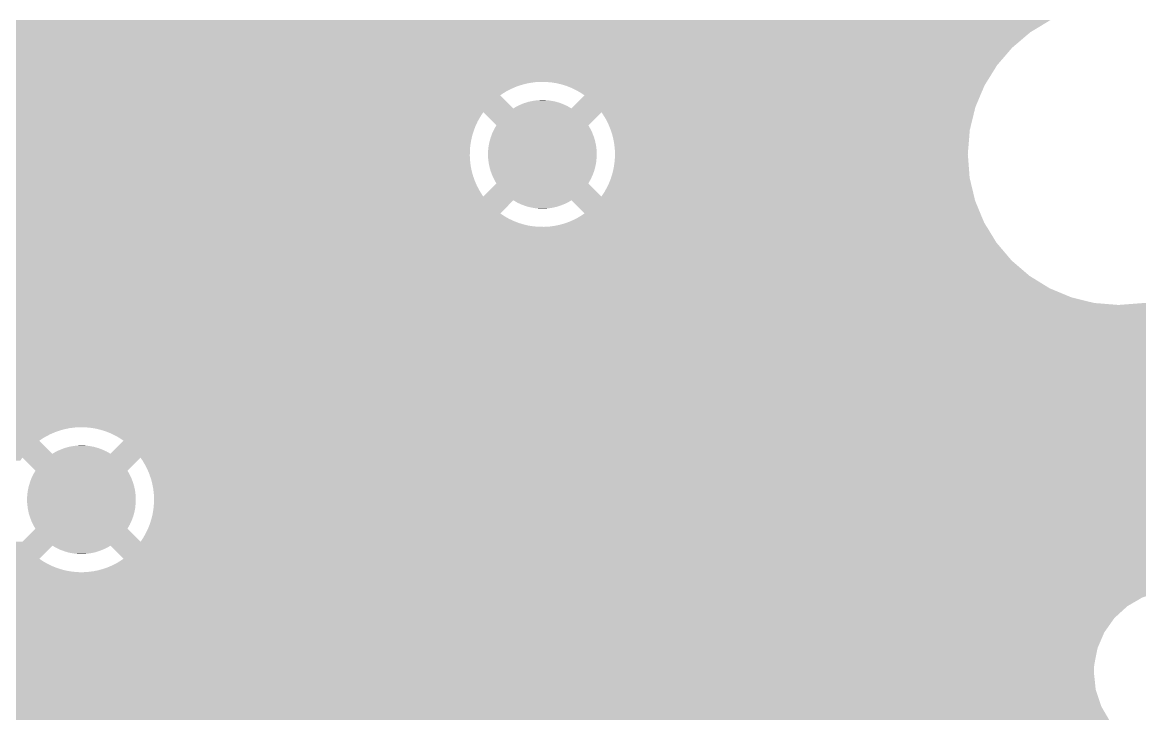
# Model space of a CAD drawing. Extents: x 295 to 953, y 10 to 290.
# Drawn here: x 672.03 to 686.2, y 116.18 to 124.95 of the extents above; entities that cross this region are included whole.
import ezdxf

# ---------------------------------------------------------------- set-up
doc = ezdxf.new("R2010")
doc.units = 0
doc.header["$LTSCALE"] = 5
doc.header["$MEASUREMENT"] = 0
doc.layers.add('GND', color=7, linetype='CONTINUOUS')

msp = doc.modelspace()

# ---------------------------------------------------------------- linework, layer by layer
at = {"layer": 'GND'}
for points in [[(615.362, 124.824), (615.401, 124.922), (684.809, 124.824), (684.971, 124.922)], [(615.401, 124.922), (615.413, 124.979), (684.971, 124.922), (685.064, 124.979)], [(615.292, 124.649), (615.362, 124.824), (684.604, 124.649), (684.809, 124.824)], [(615.146, 124.404), (615.281, 124.631), (684.387, 124.404), (684.582, 124.631)], [(615.281, 124.631), (615.292, 124.649), (684.582, 124.631), (684.604, 124.649)], [(614.974, 124.195), (615.142, 124.397), (684.258, 124.195), (684.383, 124.397)], [(615.142, 124.397), (615.146, 124.404), (684.383, 124.397), (684.387, 124.404)], [(614.97, 124.192), (614.974, 124.195), (678.54, 124.192), (678.606, 124.195)], [(678.671, 124.194), (678.606, 124.195), (684.257, 124.194), (684.258, 124.195)], [(678.737, 124.189), (678.671, 124.194), (684.254, 124.189), (684.257, 124.194)], [(614.801, 124.039), (614.841, 124.074), (678.112, 124.039), (678.168, 124.074)], [(614.841, 124.074), (614.876, 124.104), (678.168, 124.074), (678.226, 124.104)], [(614.876, 124.104), (614.906, 124.131), (678.226, 124.104), (678.286, 124.131)], [(614.906, 124.131), (614.932, 124.153), (678.286, 124.131), (678.348, 124.153)], [(614.932, 124.153), (614.952, 124.17), (678.348, 124.153), (678.411, 124.17)], [(614.952, 124.17), (614.954, 124.172), (678.411, 124.17), (678.418, 124.172)], [(614.954, 124.172), (614.963, 124.183), (678.418, 124.172), (678.475, 124.183)], [(614.963, 124.183), (614.97, 124.192), (678.475, 124.183), (678.54, 124.192)], [(678.801, 124.179), (678.737, 124.189), (684.248, 124.179), (684.254, 124.189)], [(678.865, 124.164), (678.801, 124.179), (684.238, 124.164), (684.248, 124.179)], [(678.91, 124.15), (678.865, 124.164), (684.23, 124.15), (684.238, 124.164)], [(678.928, 124.145), (678.91, 124.15), (684.228, 124.145), (684.23, 124.15)], [(678.989, 124.121), (678.928, 124.145), (684.218, 124.121), (684.228, 124.145)], [(679.048, 124.093), (678.989, 124.121), (684.206, 124.093), (684.218, 124.121)], [(679.105, 124.061), (679.048, 124.093), (684.192, 124.061), (684.206, 124.093)], [(679.16, 124.025), (679.105, 124.061), (684.177, 124.025), (684.192, 124.061)], [(614.538, 123.858), (614.732, 123.979), (678.258, 123.858), (678.137, 123.979)], [(614.732, 123.979), (614.784, 124.025), (678.137, 123.979), (678.092, 124.025)], [(614.784, 124.025), (614.801, 124.039), (678.092, 124.025), (678.112, 124.039)], [(678.342, 123.904), (678.36, 123.911), (678.909, 123.904), (678.893, 123.911)], [(678.36, 123.911), (678.394, 123.925), (678.893, 123.911), (678.856, 123.925)], [(678.394, 123.925), (678.413, 123.931), (678.856, 123.925), (678.84, 123.931)], [(678.413, 123.931), (678.448, 123.942), (678.84, 123.931), (678.801, 123.942)], [(678.448, 123.942), (678.468, 123.946), (678.801, 123.942), (678.786, 123.946)], [(678.468, 123.946), (678.504, 123.954), (678.786, 123.946), (678.745, 123.954)], [(678.504, 123.954), (678.525, 123.957), (678.745, 123.954), (678.73, 123.957)], [(678.525, 123.957), (678.56, 123.962), (678.73, 123.957), (678.687, 123.962)], [(678.56, 123.962), (678.588, 123.963), (678.687, 123.962), (678.673, 123.963)], [(678.588, 123.963), (678.617, 123.965), (678.673, 123.963), (678.617, 123.965)], [(679.01, 123.875), (679.16, 124.025), (684.114, 123.875), (684.177, 124.025)], [(614.319, 123.755), (614.449, 123.81), (677.841, 123.755), (677.877, 123.81)], [(614.449, 123.81), (614.483, 123.824), (684.098, 123.81), (684.102, 123.824)], [(614.483, 123.824), (614.538, 123.858), (684.102, 123.824), (684.11, 123.858)], [(678.043, 123.644), (677.877, 123.81), (679.209, 123.644), (679.375, 123.81)], [(678.258, 123.858), (678.291, 123.878), (678.994, 123.858), (678.96, 123.878)], [(678.291, 123.878), (678.308, 123.887), (678.96, 123.878), (678.945, 123.887)], [(678.308, 123.887), (678.342, 123.904), (678.945, 123.887), (678.909, 123.904)], [(678.994, 123.858), (679.01, 123.875), (684.11, 123.858), (684.114, 123.875)], [(679.4, 123.772), (679.375, 123.81), (684.089, 123.772), (684.098, 123.81)], [(679.434, 123.716), (679.4, 123.772), (684.075, 123.716), (684.089, 123.772)], [(613.634, 123.617), (613.902, 123.639), (677.772, 123.617), (677.78, 123.639)], [(613.902, 123.639), (613.926, 123.641), (677.78, 123.639), (677.781, 123.641)], [(613.926, 123.641), (614.162, 123.698), (677.781, 123.641), (677.808, 123.698)], [(614.162, 123.698), (614.212, 123.71), (677.808, 123.698), (677.815, 123.71)], [(614.212, 123.71), (614.319, 123.755), (677.815, 123.71), (677.841, 123.755)], [(678.019, 123.602), (678.043, 123.644), (679.233, 123.602), (679.209, 123.644)], [(679.463, 123.657), (679.434, 123.716), (684.061, 123.657), (684.075, 123.716)], [(679.488, 123.596), (679.463, 123.657), (684.046, 123.596), (684.061, 123.657)], [(511.399, 123.578), (511.399, 123.617), (677.757, 123.578), (677.772, 123.617)], [(511.399, 123.515), (511.399, 123.578), (677.737, 123.515), (677.757, 123.578)], [(511.399, 123.451), (511.399, 123.515), (677.723, 123.451), (677.737, 123.515)], [(677.958, 123.444), (677.971, 123.49), (679.294, 123.444), (679.281, 123.49)], [(677.971, 123.49), (677.974, 123.498), (679.281, 123.49), (679.278, 123.498)], [(677.974, 123.498), (677.99, 123.543), (679.278, 123.498), (679.261, 123.543)], [(677.99, 123.543), (677.994, 123.551), (679.261, 123.543), (679.258, 123.551)], [(677.994, 123.551), (678.015, 123.594), (679.258, 123.551), (679.237, 123.594)], [(678.015, 123.594), (678.019, 123.602), (679.237, 123.594), (679.233, 123.602)], [(679.492, 123.585), (679.488, 123.596), (684.043, 123.585), (684.046, 123.596)], [(679.509, 123.534), (679.492, 123.585), (684.039, 123.534), (684.043, 123.585)], [(679.525, 123.471), (679.509, 123.534), (684.034, 123.471), (684.039, 123.534)], [(511.399, 123.386), (511.399, 123.451), (677.712, 123.386), (677.723, 123.451)], [(511.399, 123.321), (511.399, 123.386), (677.707, 123.321), (677.712, 123.386)], [(677.939, 123.332), (677.944, 123.38), (679.313, 123.332), (679.307, 123.38)], [(677.944, 123.38), (677.946, 123.389), (679.307, 123.38), (679.306, 123.389)], [(677.946, 123.389), (677.955, 123.435), (679.306, 123.389), (679.296, 123.435)], [(677.955, 123.435), (677.958, 123.444), (679.296, 123.435), (679.294, 123.444)], [(679.537, 123.406), (679.525, 123.471), (684.029, 123.406), (684.034, 123.471)], [(679.544, 123.341), (679.537, 123.406), (684.023, 123.341), (684.029, 123.406)], [(511.399, 123.255), (511.399, 123.321), (677.706, 123.255), (677.707, 123.321)], [(511.399, 123.19), (511.399, 123.255), (677.71, 123.19), (677.706, 123.255)], [(677.936, 123.276), (677.938, 123.323), (679.315, 123.276), (679.313, 123.323)], [(677.936, 123.275), (677.936, 123.276), (679.315, 123.275), (679.315, 123.276)], [(677.938, 123.228), (677.936, 123.275), (679.314, 123.228), (679.315, 123.275)], [(677.938, 123.323), (677.939, 123.332), (679.313, 123.323), (679.313, 123.332)], [(677.939, 123.219), (677.938, 123.228), (679.312, 123.219), (679.314, 123.228)], [(677.945, 123.171), (677.939, 123.219), (679.307, 123.171), (679.312, 123.219)], [(679.539, 123.165), (679.545, 123.23), (684.027, 123.165), (684.022, 123.23)], [(679.546, 123.275), (679.544, 123.341), (684.018, 123.275), (684.023, 123.341)], [(679.545, 123.23), (679.546, 123.275), (684.022, 123.23), (684.018, 123.275)], [(511.399, 123.125), (511.399, 123.19), (677.718, 123.125), (677.71, 123.19)], [(511.399, 123.061), (511.399, 123.125), (677.731, 123.061), (677.718, 123.125)], [(677.946, 123.162), (677.945, 123.171), (679.306, 123.162), (679.307, 123.171)], [(677.956, 123.116), (677.946, 123.162), (679.296, 123.116), (679.306, 123.162)], [(677.957, 123.107), (677.956, 123.116), (679.294, 123.107), (679.296, 123.116)], [(677.971, 123.061), (677.957, 123.107), (679.281, 123.061), (679.294, 123.107)], [(677.974, 123.053), (677.971, 123.061), (679.278, 123.053), (679.281, 123.061)], [(679.514, 123.036), (679.529, 123.1), (684.037, 123.036), (684.032, 123.1)], [(679.529, 123.1), (679.539, 123.165), (684.032, 123.1), (684.027, 123.165)], [(511.399, 122.997), (511.399, 123.061), (677.749, 122.997), (677.731, 123.061)], [(511.399, 122.936), (511.399, 122.997), (677.771, 122.936), (677.749, 122.997)], [(511.399, 122.876), (511.399, 122.936), (677.797, 122.876), (677.771, 122.936)], [(677.991, 123.008), (677.974, 123.053), (679.261, 123.008), (679.278, 123.053)], [(677.994, 123), (677.991, 123.008), (679.257, 123), (679.261, 123.008)], [(678.015, 122.957), (677.994, 123), (679.237, 122.957), (679.257, 123)], [(678.019, 122.949), (678.015, 122.957), (679.232, 122.949), (679.237, 122.957)], [(678.043, 122.907), (678.019, 122.949), (679.209, 122.907), (679.232, 122.949)], [(679.471, 122.912), (679.495, 122.973), (684.057, 122.912), (684.042, 122.973)], [(679.495, 122.973), (679.496, 122.978), (684.042, 122.973), (684.041, 122.978)], [(679.496, 122.978), (679.514, 123.036), (684.041, 122.978), (684.037, 123.036)], [(511.399, 122.818), (511.399, 122.876), (677.828, 122.818), (677.797, 122.876)], [(511.399, 122.762), (511.399, 122.818), (677.862, 122.762), (677.828, 122.818)], [(677.877, 122.741), (678.043, 122.907), (679.375, 122.741), (679.209, 122.907)], [(679.375, 122.741), (679.411, 122.796), (684.098, 122.741), (684.085, 122.796)], [(679.411, 122.796), (679.443, 122.853), (684.085, 122.796), (684.071, 122.853)], [(679.443, 122.853), (679.471, 122.912), (684.071, 122.853), (684.057, 122.912)], [(511.399, 122.741), (511.399, 122.762), (677.877, 122.741), (677.862, 122.762)], [(511.399, 122.693), (511.399, 122.741), (684.109, 122.693), (684.098, 122.741)], [(511.399, 122.526), (511.399, 122.693), (678.092, 122.526), (678.258, 122.693)], [(678.292, 122.673), (678.258, 122.693), (678.961, 122.673), (678.994, 122.693)], [(678.307, 122.664), (678.292, 122.673), (678.944, 122.664), (678.961, 122.673)], [(678.343, 122.647), (678.307, 122.664), (678.91, 122.647), (678.944, 122.664)], [(678.358, 122.64), (678.343, 122.647), (678.892, 122.64), (678.91, 122.647)], [(678.396, 122.626), (678.358, 122.64), (678.857, 122.626), (678.892, 122.64)], [(678.999, 122.687), (678.994, 122.693), (684.111, 122.687), (684.109, 122.693)], [(679.16, 122.526), (678.999, 122.687), (684.177, 122.526), (684.111, 122.687)], [(511.399, 122.49), (511.399, 122.526), (678.146, 122.49), (678.092, 122.526)], [(678.411, 122.62), (678.396, 122.626), (678.838, 122.62), (678.857, 122.626)], [(678.45, 122.609), (678.411, 122.62), (678.803, 122.609), (678.838, 122.62)], [(678.466, 122.605), (678.45, 122.609), (678.783, 122.605), (678.803, 122.609)], [(678.506, 122.597), (678.466, 122.605), (678.748, 122.597), (678.783, 122.605)], [(678.522, 122.594), (678.506, 122.597), (678.726, 122.594), (678.748, 122.597)], [(678.565, 122.589), (678.522, 122.594), (678.692, 122.589), (678.726, 122.594)], [(678.578, 122.588), (678.565, 122.589), (678.664, 122.588), (678.692, 122.589)], [(678.635, 122.586), (678.578, 122.588), (678.635, 122.586), (678.664, 122.588)], [(679.084, 122.477), (679.139, 122.512), (684.197, 122.477), (684.183, 122.512)], [(679.139, 122.512), (679.16, 122.526), (684.183, 122.512), (684.177, 122.526)], [(511.399, 122.458), (511.399, 122.49), (678.203, 122.458), (678.146, 122.49)], [(511.399, 122.43), (511.399, 122.458), (678.263, 122.43), (678.203, 122.458)], [(511.399, 122.406), (511.399, 122.43), (678.324, 122.406), (678.263, 122.43)], [(511.399, 122.387), (511.399, 122.406), (678.386, 122.387), (678.324, 122.406)], [(511.399, 122.372), (511.399, 122.387), (678.45, 122.372), (678.386, 122.387)], [(511.399, 122.362), (511.399, 122.372), (678.515, 122.362), (678.45, 122.372)], [(511.399, 122.357), (511.399, 122.362), (678.58, 122.357), (678.515, 122.362)], [(511.399, 122.356), (511.399, 122.357), (678.646, 122.356), (678.58, 122.357)], [(511.399, 122.157), (511.399, 122.356), (684.38, 122.157), (684.259, 122.356)], [(678.646, 122.356), (678.711, 122.359), (684.259, 122.356), (684.256, 122.359)], [(678.711, 122.359), (678.776, 122.368), (684.256, 122.359), (684.251, 122.368)], [(678.776, 122.368), (678.841, 122.381), (684.251, 122.368), (684.243, 122.381)], [(678.841, 122.381), (678.904, 122.398), (684.243, 122.381), (684.232, 122.398)], [(678.904, 122.398), (678.94, 122.411), (684.232, 122.398), (684.225, 122.411)], [(678.94, 122.411), (678.966, 122.42), (684.225, 122.411), (684.221, 122.42)], [(678.966, 122.42), (679.026, 122.447), (684.221, 122.42), (684.21, 122.447)], [(679.026, 122.447), (679.084, 122.477), (684.21, 122.447), (684.197, 122.477)], [(511.399, 121.929), (511.399, 122.157), (684.573, 121.929), (684.38, 122.157)], [(511.399, 121.734), (511.399, 121.929), (684.8, 121.734), (684.573, 121.929)], [(511.399, 121.577), (511.399, 121.734), (685.054, 121.577), (684.8, 121.734)], [(511.399, 121.462), (511.399, 121.577), (685.329, 121.462), (685.054, 121.577)], [(511.399, 121.39), (511.399, 121.462), (685.619, 121.39), (685.329, 121.462)], [(511.399, 121.365), (511.399, 121.39), (685.928, 121.365), (685.619, 121.39)], [(511.399, 121.177), (511.399, 121.365), (710.448, 121.177), (710.485, 121.365)], [(685.928, 121.365), (686.226, 121.388), (691.77, 121.365), (691.484, 121.388)], [(511.399, 121.085), (511.399, 121.177), (710.444, 121.085), (710.448, 121.177)], [(511.399, 120.866), (511.399, 121.085), (710.468, 120.866), (710.444, 121.085)], [(511.399, 120.656), (511.399, 120.866), (710.536, 120.656), (710.468, 120.866)], [(511.399, 120.466), (511.399, 120.656), (710.648, 120.466), (710.536, 120.656)], [(511.399, 120.303), (511.399, 120.466), (710.797, 120.303), (710.648, 120.466)], [(511.399, 120.176), (511.399, 120.303), (710.976, 120.176), (710.797, 120.303)], [(511.399, 120.089), (511.399, 120.176), (711.179, 120.089), (710.976, 120.176)], [(511.399, 120.046), (511.399, 120.089), (711.395, 120.046), (711.179, 120.089)], [(511.399, 120.042), (511.399, 120.046), (711.487, 120.042), (711.395, 120.046)], [(511.399, 119.987), (511.399, 120.042), (782.936, 119.987), (782.962, 120.042)], [(511.399, 119.926), (511.399, 119.987), (782.913, 119.926), (782.936, 119.987)], [(511.399, 119.864), (511.399, 119.926), (782.893, 119.864), (782.913, 119.926)], [(511.399, 119.814), (511.399, 119.864), (782.882, 119.814), (782.893, 119.864)], [(665.527, 119.813), (665.461, 119.814), (672.748, 119.813), (672.764, 119.814)], [(665.56, 119.81), (665.527, 119.813), (672.698, 119.81), (672.748, 119.813)], [(665.592, 119.807), (665.56, 119.81), (672.677, 119.807), (672.698, 119.81)], [(665.628, 119.802), (665.592, 119.807), (672.633, 119.802), (672.677, 119.807)], [(672.829, 119.813), (672.764, 119.814), (716.563, 119.813), (716.579, 119.814)], [(672.863, 119.81), (672.829, 119.813), (716.513, 119.81), (716.563, 119.813)], [(672.895, 119.807), (672.863, 119.81), (716.492, 119.807), (716.513, 119.81)], [(672.931, 119.802), (672.895, 119.807), (716.448, 119.802), (716.492, 119.807)], [(665.657, 119.797), (665.628, 119.802), (672.611, 119.797), (672.633, 119.802)], [(665.694, 119.789), (665.657, 119.797), (672.569, 119.789), (672.611, 119.797)], [(665.721, 119.782), (665.694, 119.789), (672.546, 119.782), (672.569, 119.789)], [(665.757, 119.771), (665.721, 119.782), (672.506, 119.771), (672.546, 119.782)], [(665.783, 119.763), (665.757, 119.771), (672.483, 119.763), (672.506, 119.771)], [(665.82, 119.749), (665.783, 119.763), (672.444, 119.749), (672.483, 119.763)], [(665.844, 119.739), (665.82, 119.749), (672.422, 119.739), (672.444, 119.749)], [(665.88, 119.723), (665.844, 119.739), (672.384, 119.723), (672.422, 119.739)], [(665.904, 119.711), (665.88, 119.723), (672.363, 119.711), (672.384, 119.723)], [(665.938, 119.692), (665.904, 119.711), (672.326, 119.692), (672.363, 119.711)], [(665.961, 119.679), (665.938, 119.692), (672.305, 119.679), (672.326, 119.692)], [(665.994, 119.657), (665.961, 119.679), (672.27, 119.657), (672.305, 119.679)], [(672.959, 119.797), (672.931, 119.802), (716.426, 119.797), (716.448, 119.802)], [(672.996, 119.789), (672.959, 119.797), (716.384, 119.789), (716.426, 119.797)], [(673.023, 119.782), (672.996, 119.789), (716.361, 119.782), (716.384, 119.789)], [(673.06, 119.771), (673.023, 119.782), (716.321, 119.771), (716.361, 119.782)], [(673.086, 119.763), (673.06, 119.771), (716.298, 119.763), (716.321, 119.771)], [(673.122, 119.749), (673.086, 119.763), (716.259, 119.749), (716.298, 119.763)], [(673.147, 119.739), (673.122, 119.749), (716.237, 119.739), (716.259, 119.749)], [(673.182, 119.723), (673.147, 119.739), (716.199, 119.723), (716.237, 119.739)], [(673.206, 119.711), (673.182, 119.723), (716.178, 119.711), (716.199, 119.723)], [(673.241, 119.692), (673.206, 119.711), (716.141, 119.692), (716.178, 119.711)], [(673.263, 119.679), (673.241, 119.692), (716.12, 119.679), (716.141, 119.692)], [(673.296, 119.657), (673.263, 119.679), (716.085, 119.657), (716.12, 119.679)], [(665.849, 119.477), (666.016, 119.643), (672.416, 119.477), (672.25, 119.643)], [(666.016, 119.643), (665.994, 119.657), (672.25, 119.643), (672.27, 119.657)], [(672.466, 119.505), (672.5, 119.522), (673.103, 119.505), (673.067, 119.522)], [(672.5, 119.522), (672.518, 119.529), (673.067, 119.522), (673.051, 119.529)], [(672.518, 119.529), (672.552, 119.543), (673.051, 119.529), (673.014, 119.543)], [(672.552, 119.543), (672.571, 119.549), (673.014, 119.543), (672.998, 119.549)], [(672.571, 119.549), (672.606, 119.56), (672.998, 119.549), (672.959, 119.56)], [(672.606, 119.56), (672.626, 119.565), (672.959, 119.56), (672.944, 119.565)], [(672.626, 119.565), (672.662, 119.572), (672.944, 119.565), (672.903, 119.572)], [(672.662, 119.572), (672.683, 119.575), (672.903, 119.572), (672.888, 119.575)], [(672.683, 119.575), (672.718, 119.58), (672.888, 119.575), (672.845, 119.58)], [(672.718, 119.58), (672.746, 119.582), (672.845, 119.58), (672.831, 119.582)], [(672.746, 119.582), (672.775, 119.583), (672.831, 119.582), (672.775, 119.583)], [(673.152, 119.477), (673.318, 119.643), (716.231, 119.477), (716.065, 119.643)], [(673.318, 119.643), (673.296, 119.657), (716.065, 119.643), (716.085, 119.657)], [(511.399, 119.474), (511.399, 119.477), (782.874, 119.474), (782.874, 119.477)], [(511.399, 119.428), (511.399, 119.474), (782.883, 119.428), (782.874, 119.474)], [(666.256, 119.391), (666.23, 119.428), (672.01, 119.391), (672.035, 119.428)], [(672.201, 119.262), (672.035, 119.428), (673.367, 119.262), (673.533, 119.428)], [(672.416, 119.477), (672.449, 119.497), (673.152, 119.477), (673.118, 119.497)], [(672.449, 119.497), (672.466, 119.505), (673.118, 119.497), (673.103, 119.505)], [(673.558, 119.391), (673.533, 119.428), (715.825, 119.391), (715.85, 119.428)], [(673.568, 119.374), (673.558, 119.391), (715.814, 119.374), (715.825, 119.391)], [(672.177, 119.221), (672.201, 119.262), (673.391, 119.221), (673.367, 119.262)], [(673.592, 119.334), (673.568, 119.374), (715.791, 119.334), (715.814, 119.374)], [(673.601, 119.316), (673.592, 119.334), (715.781, 119.316), (715.791, 119.334)], [(673.621, 119.276), (673.601, 119.316), (715.762, 119.276), (715.781, 119.316)], [(673.629, 119.257), (673.621, 119.276), (715.753, 119.257), (715.762, 119.276)], [(673.646, 119.215), (673.629, 119.257), (715.737, 119.215), (715.753, 119.257)], [(672.116, 119.063), (672.129, 119.108), (673.452, 119.063), (673.439, 119.108)], [(672.129, 119.108), (672.132, 119.117), (673.439, 119.108), (673.436, 119.117)], [(672.132, 119.117), (672.148, 119.162), (673.436, 119.117), (673.419, 119.162)], [(672.148, 119.162), (672.152, 119.17), (673.419, 119.162), (673.416, 119.17)], [(672.152, 119.17), (672.173, 119.213), (673.416, 119.17), (673.395, 119.213)], [(672.173, 119.213), (672.177, 119.221), (673.395, 119.213), (673.391, 119.221)], [(673.652, 119.196), (673.646, 119.215), (715.73, 119.196), (715.737, 119.215)], [(673.667, 119.153), (673.652, 119.196), (715.716, 119.153), (715.73, 119.196)], [(673.672, 119.133), (673.667, 119.153), (715.71, 119.133), (715.716, 119.153)], [(673.683, 119.089), (673.672, 119.133), (715.7, 119.089), (715.71, 119.133)], [(672.097, 118.951), (672.102, 118.998), (673.471, 118.951), (673.465, 118.998)], [(672.102, 118.998), (672.104, 119.007), (673.465, 118.998), (673.464, 119.007)], [(672.104, 119.007), (672.113, 119.054), (673.464, 119.007), (673.454, 119.054)], [(672.113, 119.054), (672.116, 119.063), (673.454, 119.054), (673.452, 119.063)], [(673.687, 119.07), (673.683, 119.089), (715.696, 119.07), (715.7, 119.089)], [(673.695, 119.025), (673.687, 119.07), (715.689, 119.025), (715.696, 119.07)], [(673.697, 119.005), (673.695, 119.025), (715.685, 119.005), (715.689, 119.025)], [(673.702, 118.96), (673.697, 119.005), (715.682, 118.96), (715.685, 119.005)], [(673.702, 118.939), (673.702, 118.96), (715.68, 118.939), (715.682, 118.96)], [(672.094, 118.894), (672.096, 118.942), (673.473, 118.894), (673.471, 118.942)], [(672.096, 118.846), (672.094, 118.894), (673.472, 118.846), (673.473, 118.894)], [(672.096, 118.942), (672.097, 118.951), (673.471, 118.942), (673.471, 118.951)], [(672.097, 118.837), (672.096, 118.846), (673.47, 118.837), (673.472, 118.846)], [(672.103, 118.79), (672.097, 118.837), (673.465, 118.79), (673.47, 118.837)], [(673.699, 118.808), (673.703, 118.849), (715.683, 118.808), (715.68, 118.849)], [(673.704, 118.894), (673.702, 118.939), (715.679, 118.894), (715.68, 118.939)], [(673.703, 118.874), (673.704, 118.894), (715.679, 118.874), (715.679, 118.894)], [(673.703, 118.849), (673.703, 118.874), (715.68, 118.849), (715.679, 118.874)], [(672.104, 118.781), (672.103, 118.79), (673.464, 118.781), (673.465, 118.79)], [(672.114, 118.734), (672.104, 118.781), (673.454, 118.734), (673.464, 118.781)], [(672.115, 118.725), (672.114, 118.734), (673.452, 118.725), (673.454, 118.734)], [(672.129, 118.68), (672.115, 118.725), (673.439, 118.68), (673.452, 118.725)], [(672.132, 118.671), (672.129, 118.68), (673.436, 118.671), (673.439, 118.68)], [(673.672, 118.655), (673.678, 118.679), (715.711, 118.655), (715.704, 118.679)], [(673.678, 118.679), (673.687, 118.718), (715.704, 118.679), (715.696, 118.718)], [(673.687, 118.718), (673.691, 118.743), (715.696, 118.718), (715.691, 118.743)], [(673.691, 118.743), (673.697, 118.783), (715.691, 118.743), (715.686, 118.783)], [(673.697, 118.783), (673.699, 118.808), (715.686, 118.783), (715.683, 118.808)], [(672.149, 118.626), (672.132, 118.671), (673.419, 118.626), (673.436, 118.671)], [(672.152, 118.618), (672.149, 118.626), (673.415, 118.618), (673.419, 118.626)], [(672.173, 118.575), (672.152, 118.618), (673.395, 118.575), (673.415, 118.618)], [(672.177, 118.567), (672.173, 118.575), (673.39, 118.567), (673.395, 118.575)], [(672.201, 118.526), (672.177, 118.567), (673.367, 118.526), (673.39, 118.567)], [(673.612, 118.494), (673.629, 118.531), (715.77, 118.494), (715.754, 118.531)], [(673.629, 118.531), (673.638, 118.554), (715.754, 118.531), (715.744, 118.554)], [(673.638, 118.554), (673.653, 118.592), (715.744, 118.554), (715.73, 118.592)], [(673.653, 118.592), (673.66, 118.616), (715.73, 118.592), (715.722, 118.616)], [(673.66, 118.616), (673.672, 118.655), (715.722, 118.616), (715.711, 118.655)], [(672.035, 118.36), (672.201, 118.526), (673.533, 118.36), (673.367, 118.526)], [(673.547, 118.38), (673.569, 118.414), (715.835, 118.38), (715.814, 118.414)], [(673.569, 118.414), (673.581, 118.436), (715.814, 118.414), (715.801, 118.436)], [(673.581, 118.436), (673.601, 118.472), (715.801, 118.436), (715.782, 118.472)], [(673.601, 118.472), (673.612, 118.494), (715.782, 118.472), (715.77, 118.494)], [(564.145, 118.359), (564.145, 118.36), (769.435, 118.359), (769.437, 118.36)], [(564.154, 118.311), (564.145, 118.359), (769.354, 118.311), (769.435, 118.359)], [(666.016, 118.145), (665.849, 118.311), (672.25, 118.145), (672.416, 118.311)], [(672.45, 118.291), (672.416, 118.311), (673.119, 118.291), (673.152, 118.311)], [(672.465, 118.283), (672.45, 118.291), (673.102, 118.283), (673.119, 118.291)], [(672.501, 118.266), (672.465, 118.283), (673.068, 118.266), (673.102, 118.283)], [(672.516, 118.259), (672.501, 118.266), (673.05, 118.259), (673.068, 118.266)], [(672.554, 118.245), (672.516, 118.259), (673.015, 118.245), (673.05, 118.259)], [(673.318, 118.145), (673.152, 118.311), (716.065, 118.145), (716.231, 118.311)], [(673.533, 118.36), (673.547, 118.38), (715.85, 118.36), (715.835, 118.38)], [(665.939, 118.096), (665.96, 118.109), (672.327, 118.096), (672.304, 118.109)], [(665.96, 118.109), (665.995, 118.131), (672.304, 118.109), (672.271, 118.131)], [(665.995, 118.131), (666.016, 118.145), (672.271, 118.131), (672.25, 118.145)], [(672.569, 118.239), (672.554, 118.245), (672.996, 118.239), (673.015, 118.245)], [(672.608, 118.228), (672.569, 118.239), (672.961, 118.228), (672.996, 118.239)], [(672.624, 118.223), (672.608, 118.228), (672.941, 118.223), (672.961, 118.228)], [(672.664, 118.216), (672.624, 118.223), (672.906, 118.216), (672.941, 118.223)], [(672.68, 118.213), (672.664, 118.216), (672.884, 118.213), (672.906, 118.216)], [(672.723, 118.208), (672.68, 118.213), (672.85, 118.208), (672.884, 118.213)], [(672.736, 118.206), (672.723, 118.208), (672.822, 118.206), (672.85, 118.208)], [(672.793, 118.205), (672.736, 118.206), (672.793, 118.205), (672.822, 118.206)], [(673.242, 118.096), (673.262, 118.109), (716.142, 118.096), (716.119, 118.109)], [(673.262, 118.109), (673.297, 118.131), (716.119, 118.109), (716.086, 118.131)], [(673.297, 118.131), (673.318, 118.145), (716.086, 118.131), (716.065, 118.145)], [(564.139, 117.944), (564.146, 117.974), (768.998, 117.944), (769.019, 117.974)], [(665.501, 117.974), (665.517, 117.975), (672.804, 117.974), (672.738, 117.975)], [(665.517, 117.975), (665.567, 117.978), (672.738, 117.975), (672.705, 117.978)], [(665.567, 117.978), (665.588, 117.981), (672.705, 117.978), (672.673, 117.981)], [(665.588, 117.981), (665.632, 117.986), (672.673, 117.981), (672.637, 117.986)], [(665.632, 117.986), (665.654, 117.991), (672.637, 117.986), (672.608, 117.991)], [(665.654, 117.991), (665.696, 117.999), (672.608, 117.991), (672.571, 117.999)], [(665.696, 117.999), (665.719, 118.006), (672.571, 117.999), (672.544, 118.006)], [(665.719, 118.006), (665.759, 118.017), (672.544, 118.006), (672.508, 118.017)], [(665.759, 118.017), (665.782, 118.025), (672.508, 118.017), (672.482, 118.025)], [(665.782, 118.025), (665.821, 118.039), (672.482, 118.025), (672.446, 118.039)], [(665.821, 118.039), (665.843, 118.049), (672.446, 118.039), (672.421, 118.049)], [(665.843, 118.049), (665.881, 118.065), (672.421, 118.049), (672.385, 118.065)], [(665.881, 118.065), (665.903, 118.077), (672.385, 118.065), (672.361, 118.077)], [(665.903, 118.077), (665.939, 118.096), (672.361, 118.077), (672.327, 118.096)], [(672.804, 117.974), (672.82, 117.975), (716.619, 117.974), (716.553, 117.975)], [(672.82, 117.975), (672.869, 117.978), (716.553, 117.975), (716.52, 117.978)], [(672.869, 117.978), (672.89, 117.981), (716.52, 117.978), (716.488, 117.981)], [(672.89, 117.981), (672.934, 117.986), (716.488, 117.981), (716.452, 117.986)], [(672.934, 117.986), (672.957, 117.991), (716.452, 117.986), (716.423, 117.991)], [(672.957, 117.991), (672.999, 117.999), (716.423, 117.991), (716.386, 117.999)], [(672.999, 117.999), (673.021, 118.006), (716.386, 117.999), (716.359, 118.006)], [(673.021, 118.006), (673.062, 118.017), (716.359, 118.006), (716.323, 118.017)], [(673.062, 118.017), (673.084, 118.025), (716.323, 118.017), (716.297, 118.025)], [(673.084, 118.025), (673.124, 118.039), (716.297, 118.025), (716.261, 118.039)], [(673.124, 118.039), (673.146, 118.049), (716.261, 118.039), (716.236, 118.049)], [(673.146, 118.049), (673.184, 118.065), (716.236, 118.049), (716.2, 118.065)], [(673.184, 118.065), (673.205, 118.077), (716.2, 118.065), (716.176, 118.077)], [(673.205, 118.077), (673.242, 118.096), (716.176, 118.077), (716.142, 118.096)], [(564.092, 117.801), (564.115, 117.862), (768.936, 117.801), (768.962, 117.862)], [(564.115, 117.862), (564.135, 117.924), (768.962, 117.862), (768.989, 117.924)], [(564.135, 117.924), (564.139, 117.944), (768.989, 117.924), (768.998, 117.944)], [(564.012, 117.654), (564.032, 117.684), (686.23, 117.654), (686.322, 117.684)], [(564.032, 117.684), (564.053, 117.723), (686.322, 117.684), (686.439, 117.723)], [(564.053, 117.723), (564.064, 117.741), (686.439, 117.723), (686.614, 117.741)], [(564.064, 117.741), (564.066, 117.746), (686.614, 117.741), (686.659, 117.746)], [(564.066, 117.746), (564.092, 117.801), (768.913, 117.746), (768.936, 117.801)], [(511.399, 117.581), (511.399, 117.629), (686.105, 117.581), (686.188, 117.629)], [(563.653, 117.543), (563.614, 117.581), (686.04, 117.543), (686.105, 117.581)], [(563.781, 117.415), (563.653, 117.543), (685.9, 117.415), (686.04, 117.543)], [(563.995, 117.629), (564.012, 117.654), (686.188, 117.629), (686.23, 117.654)], [(563.749, 117.394), (563.76, 117.4), (685.877, 117.394), (685.884, 117.4)], [(563.76, 117.4), (563.781, 117.415), (685.884, 117.4), (685.9, 117.415)], [(563.332, 117.248), (563.397, 117.256), (685.773, 117.248), (685.779, 117.256)], [(563.397, 117.256), (563.461, 117.269), (685.779, 117.256), (685.789, 117.269)], [(563.461, 117.269), (563.524, 117.287), (685.789, 117.269), (685.801, 117.287)], [(563.524, 117.287), (563.586, 117.309), (685.801, 117.287), (685.817, 117.309)], [(563.586, 117.309), (563.646, 117.335), (685.817, 117.309), (685.835, 117.335)], [(563.646, 117.335), (563.704, 117.366), (685.835, 117.335), (685.857, 117.366)], [(563.704, 117.366), (563.749, 117.394), (685.857, 117.366), (685.877, 117.394)], [(511.399, 117.214), (511.399, 117.244), (685.749, 117.214), (685.771, 117.244)], [(511.399, 117.013), (511.399, 117.214), (685.663, 117.013), (685.749, 117.214)], [(563.266, 117.244), (563.332, 117.248), (685.771, 117.244), (685.773, 117.248)], [(654.698, 117.011), (654.65, 117.013), (685.662, 117.011), (685.663, 117.013)], [(654.832, 117.007), (654.698, 117.011), (685.662, 117.007), (685.662, 117.011)], [(655.201, 116.961), (654.832, 117.007), (685.652, 116.961), (685.662, 117.007)], [(655.561, 116.869), (655.201, 116.961), (685.634, 116.869), (685.652, 116.961)], [(655.748, 116.795), (655.561, 116.869), (685.62, 116.795), (685.634, 116.869)], [(655.907, 116.733), (655.748, 116.795), (685.617, 116.733), (685.62, 116.795)], [(655.96, 116.703), (655.907, 116.733), (685.616, 116.703), (685.617, 116.733)], [(656.232, 116.554), (655.96, 116.703), (685.632, 116.554), (685.616, 116.703)], [(656.329, 116.484), (656.232, 116.554), (685.639, 116.484), (685.632, 116.554)], [(656.533, 116.336), (656.329, 116.484), (685.688, 116.336), (685.639, 116.484)], [(656.598, 116.275), (656.533, 116.336), (685.708, 116.275), (685.688, 116.336)], [(656.801, 116.084), (656.598, 116.275), (685.819, 116.084), (685.708, 116.275)]]:
    msp.add_solid(points, dxfattribs=at)

doc.saveas('drawing.dxf')
